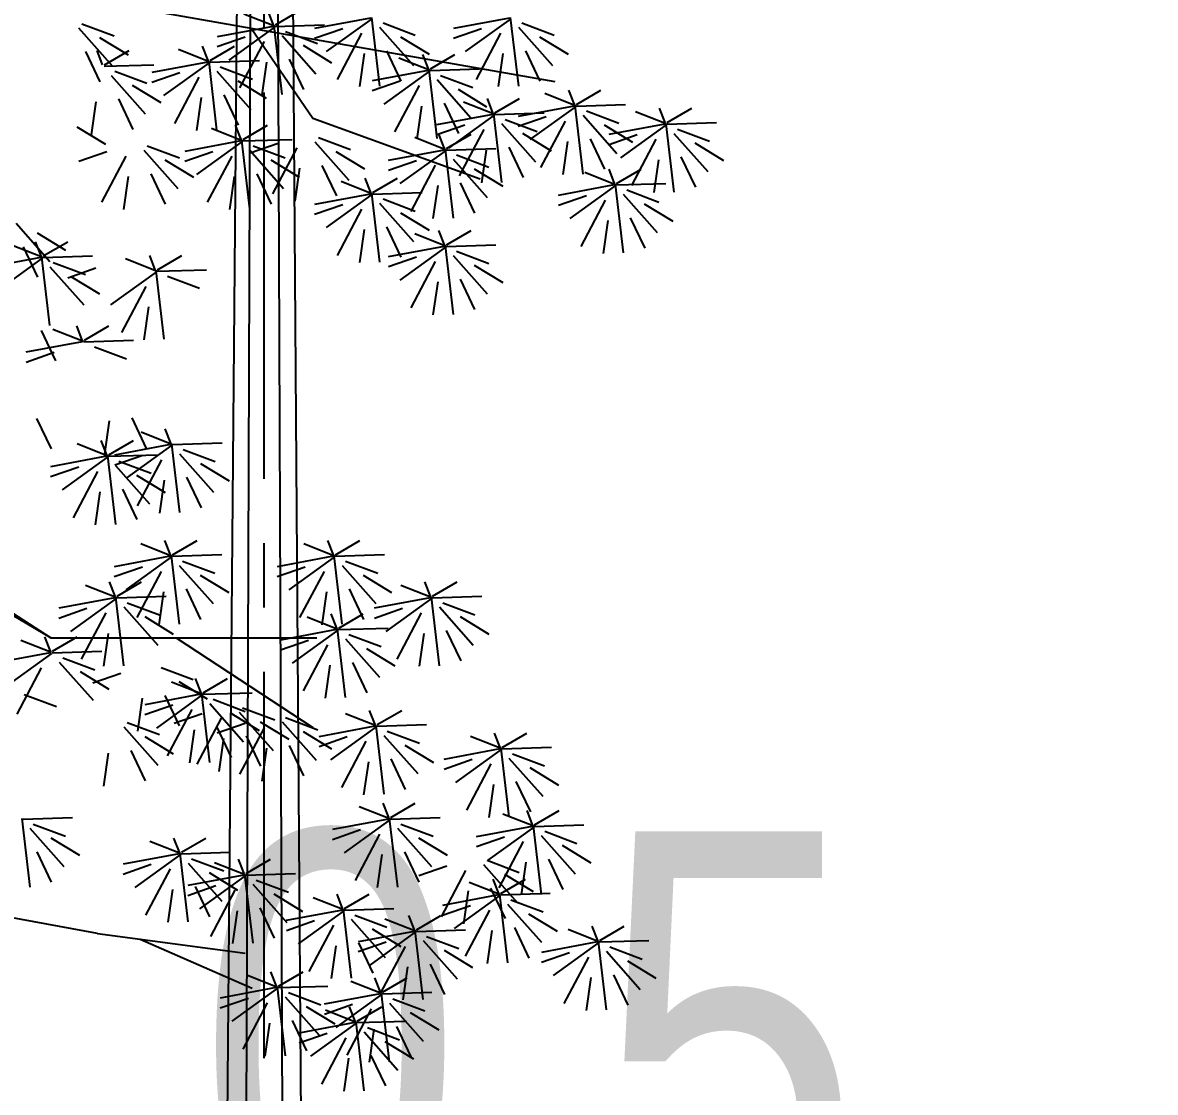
# Model space of a CAD drawing. Header units: metres. Extents: x 563371 to 571261, y 2062953 to 2068466.
# Drawn here: x 569044.029 to 569048.667, y 2065871.081 to 2065875.462 of the extents above; entities that cross this region are included whole.
import ezdxf

# ---------------------------------------------------------------- set-up
doc = ezdxf.new("R2010")
doc.units = ezdxf.units.M
doc.linetypes.add('CENTER2', pattern=[1.125, 0.75, -0.125, 0.125, -0.125])
doc.layers.get('0').update_dxf_attribs({"linetype": 'CONTINUOUS'})
doc.layers.get('DEFPOINTS').update_dxf_attribs({"linetype": 'CONTINUOUS'})
for name, color, linetype in [('1-CAY XANH', 7, 'CONTINUOUS'), ('Den', 7, 'CONTINUOUS'), ('ghichieudai', 7, 'CONTINUOUS'), ('MATCATDUONG', 8, 'CONTINUOUS')]:
    doc.layers.add(name, color=color, linetype=linetype)
doc.styles.add('ktcn', font='VHARIAL.ttf', dxfattribs={"width": 0.8})
doc.dimstyles.new('a', dxfattribs={"dimtxt": 1.75, "dimasz": 0.75, "dimexe": 0.7, "dimexo": 0, "dimgap": 0.75, "dimtad": 1, "dimzin": 0, "dimdsep": 46, "dimtxsty": 'ktcn', "dimblk": 'DOT', "dimcen": 0, "dimazin": 0, "dimtfac": 1, "dimtix": 1, "dimtofl": 0, "dimtmove": 0, "dimatfit": 3, "dimfxl": 1, "dimtolj": 1, "dimtzin": 0, "dimarcsym": 0})

# ---------------------------------------------------------------- blocks, each defined once
blk = doc.blocks.new('den2')
at = {"layer": 'Den', "color": 7}
for p, q in [((-0.451, 52.896), (-0.749, 18.16)), ((0.492, 52.861), (0.738, 18.16))]:
    blk.add_line(p, q, dxfattribs=at)
at = {"layer": 'Den', "color": 8}
for p, q in [((-0.24, 52.868), (-0.359, 18.16)), ((0.227, 52.881), (0.365, 18.16))]:
    blk.add_line(p, q, dxfattribs=at)
at = {"layer": 'Den', "color": 5, "linetype": 'CENTER2', "ltscale": 10}
blk.add_line((-0.004, 52.878), (-0.006, 18.16), dxfattribs=at)
blk = doc.blocks.new('ca')
at = {"layer": '1-CAY XANH', "color": 3}
for p, q in [((-9.155, 39.939), (-17.413, 38.487)), ((-16.757, 38.406), (-16.611, 39.653)), ((-16.614, 39.633), (-15.782, 39.033)), ((-16.59, 39.645), (-15.57, 39.453)), ((-14.229, 38.406), (-14.083, 39.653)), ((-14.086, 39.633), (-13.255, 39.033)), ((-14.062, 39.645), (-13.042, 39.453)), ((-12.329, 39.52), (-12.775, 39.78)), ((-12.311, 39.496), (-11.753, 39.717)), ((-12.292, 39.52), (-12.19, 39.78)), ((-16.815, 39.555), (-17.401, 39.335)), ((-16.753, 39.477), (-17.37, 38.781)), ((-16.082, 39.448), (-15.572, 39.27)), ((-14.288, 39.555), (-14.874, 39.335)), ((-14.225, 39.477), (-14.842, 38.781)), ((-13.555, 39.448), (-13.044, 39.27)), ((-12.322, 39.493), (-13.225, 39.52)), ((-12.512, 39.402), (-13.098, 39.182)), ((-11.891, 39.458), (-13.008, 37.822)), ((-12.454, 38.254), (-12.308, 39.5)), ((-12.311, 39.48), (-11.479, 38.88)), ((-12.287, 39.493), (-11.267, 39.301)), ((-8.809, 39.542), (-9.395, 39.322)), ((-8.747, 39.464), (-9.364, 38.768)), ((-17.135, 39.301), (-17.655, 38.985)), ((-16.426, 39.369), (-15.981, 38.528)), ((-14.607, 39.301), (-15.127, 38.985)), ((-13.898, 39.369), (-13.453, 38.528)), ((-12.45, 39.324), (-13.067, 38.628)), ((-12.123, 39.216), (-11.678, 38.375)), ((-11.779, 39.295), (-11.269, 39.118)), ((-9.128, 39.289), (-9.648, 38.972)), ((-16.881, 39.048), (-17.143, 38.495)), ((-16.47, 38.997), (-16.384, 38.397)), ((-15.15, 38.719), (-15.597, 38.979)), ((-15.114, 38.719), (-15.011, 38.979)), ((-14.353, 39.048), (-14.615, 38.495)), ((-13.943, 38.997), (-13.857, 38.397)), ((-12.832, 39.149), (-13.352, 38.832)), ((-11.141, 38.871), (-11.588, 39.131)), ((-11.123, 38.848), (-10.565, 39.069)), ((-11.105, 38.871), (-11.002, 39.131)), ((-9.222, 38.795), (-9.668, 39.055)), ((-9.185, 38.795), (-9.083, 39.055)), ((-8.875, 39.035), (-9.137, 38.482)), ((-15.132, 38.695), (-14.574, 38.916)), ((-12.578, 38.895), (-12.84, 38.342)), ((-12.167, 38.844), (-12.081, 38.245)), ((-11.134, 38.844), (-12.037, 38.872)), ((-11.266, 37.605), (-11.121, 38.852)), ((-11.123, 38.832), (-10.292, 38.232)), ((-11.099, 38.844), (-10.079, 38.652)), ((-9.215, 38.768), (-10.118, 38.795)), ((-15.144, 38.692), (-16.046, 38.719)), ((-15.334, 38.601), (-15.92, 38.381)), ((-15.275, 37.453), (-15.13, 38.699)), ((-15.132, 38.68), (-14.301, 38.079)), ((-15.108, 38.692), (-14.088, 38.5)), ((-11.325, 38.754), (-11.911, 38.534)), ((-11.263, 38.676), (-11.88, 37.98)), ((-10.935, 38.568), (-10.49, 37.727)), ((-10.592, 38.647), (-10.082, 38.469)), ((-9.405, 38.677), (-9.991, 38.457)), ((-9.343, 38.599), (-9.96, 37.903)), ((-15.653, 38.348), (-16.173, 38.031)), ((-15.272, 38.523), (-15.889, 37.827)), ((-14.944, 38.416), (-14.499, 37.574)), ((-14.601, 38.494), (-14.091, 38.317)), ((-11.644, 38.501), (-12.164, 38.184)), ((-9.725, 38.424), (-10.245, 38.107)), ((-17.807, 38.07), (-18.254, 38.331)), ((-17.789, 38.047), (-17.231, 38.268)), ((-17.771, 38.07), (-17.668, 38.331)), ((-16.326, 37.918), (-16.773, 38.178)), ((-16.289, 37.918), (-16.187, 38.178)), ((-11.39, 38.247), (-11.653, 37.694)), ((-10.98, 38.196), (-10.894, 37.596)), ((-9.471, 38.171), (-9.733, 37.617)), ((-19.462, 37.741), (-19.908, 38.001)), ((-19.444, 37.717), (-18.885, 37.938)), ((-19.425, 37.741), (-19.323, 38.001)), ((-17.801, 38.043), (-18.703, 38.071)), ((-17.991, 37.953), (-18.577, 37.733)), ((-17.932, 36.804), (-17.787, 38.051)), ((-17.789, 38.031), (-16.958, 37.431)), ((-17.765, 38.043), (-16.745, 37.851)), ((-16.308, 37.894), (-15.75, 38.115)), ((-15.4, 38.095), (-15.662, 37.541)), ((-14.989, 38.043), (-14.903, 37.444)), ((-9.06, 38.119), (-8.974, 37.52)), ((-19.455, 37.714), (-20.358, 37.741)), ((-17.929, 37.875), (-18.546, 37.179)), ((-17.601, 37.767), (-17.156, 36.926)), ((-17.258, 37.846), (-16.748, 37.668)), ((-16.319, 37.891), (-17.222, 37.918)), ((-16.51, 37.8), (-17.096, 37.58)), ((-16.451, 36.652), (-16.305, 37.898)), ((-16.308, 37.879), (-15.477, 37.278)), ((-16.284, 37.891), (-15.264, 37.699)), ((-13.008, 37.822), (-16.056, 36.715)), ((-19.645, 37.623), (-20.231, 37.403)), ((-19.583, 37.545), (-20.2, 36.849)), ((-19.587, 36.475), (-19.441, 37.721)), ((-19.444, 37.702), (-18.612, 37.101)), ((-19.419, 37.714), (-18.4, 37.522)), ((-18.31, 37.7), (-18.83, 37.383)), ((-16.829, 37.547), (-17.349, 37.23)), ((-16.447, 37.722), (-17.065, 37.026)), ((-16.12, 37.615), (-15.675, 36.773)), ((-15.444, 37.269), (-15.891, 37.53)), ((-15.777, 37.693), (-15.266, 37.516)), ((-15.407, 37.269), (-15.305, 37.53)), ((-11.741, 37.435), (-12.187, 37.695)), ((-11.723, 37.411), (-11.165, 37.632)), ((-11.704, 37.435), (-11.602, 37.695)), ((-8.716, 37.667), (-9.236, 37.35)), ((-19.965, 37.37), (-20.485, 37.053)), ((-19.255, 37.438), (-18.811, 36.596)), ((-18.912, 37.516), (-18.402, 37.339)), ((-18.057, 37.446), (-18.319, 36.893)), ((-17.646, 37.395), (-17.56, 36.795)), ((-15.426, 37.246), (-14.868, 37.467)), ((-13.112, 37.47), (-13.698, 37.25)), ((-13.05, 37.392), (-13.667, 36.696)), ((-11.734, 37.408), (-12.637, 37.435)), ((-11.925, 37.317), (-12.51, 37.097)), ((-12.379, 37.363), (-11.869, 37.185)), ((-11.866, 36.169), (-11.72, 37.415)), ((-11.723, 37.395), (-10.892, 36.795)), ((-11.699, 37.408), (-10.679, 37.216)), ((-9.996, 37.317), (-10.582, 37.097)), ((-19.711, 37.116), (-19.973, 36.563)), ((-16.575, 37.294), (-16.837, 36.74)), ((-15.437, 37.242), (-16.34, 37.27)), ((-15.628, 37.152), (-16.214, 36.932)), ((-16.165, 37.242), (-16.079, 36.643)), ((-15.569, 36.003), (-15.424, 37.25)), ((-15.426, 37.23), (-14.595, 36.63)), ((-15.402, 37.242), (-14.382, 37.05)), ((-13.431, 37.216), (-13.951, 36.9)), ((-12.722, 37.284), (-12.277, 36.443)), ((-11.862, 37.239), (-12.479, 36.543)), ((-11.535, 37.131), (-11.09, 36.29)), ((-11.192, 37.21), (-10.681, 37.033)), ((-9.934, 37.239), (-10.551, 36.543)), ((-9.607, 37.131), (-9.162, 36.29)), ((-9.264, 37.21), (-8.753, 37.033)), ((-19.3, 37.065), (-19.214, 36.466)), ((-15.566, 37.074), (-16.183, 36.378)), ((-15.238, 36.966), (-14.793, 36.125)), ((-14.895, 37.045), (-14.385, 36.867)), ((-13.177, 36.963), (-13.44, 36.41)), ((-12.767, 36.912), (-12.681, 36.312)), ((-12.244, 37.064), (-12.764, 36.747)), ((-10.316, 37.064), (-10.836, 36.747)), ((-18.54, 36.633), (-18.986, 36.893)), ((-18.522, 36.609), (-17.963, 36.83)), ((-18.503, 36.633), (-18.401, 36.893)), ((-15.947, 36.899), (-16.467, 36.582)), ((-14.104, 36.468), (-14.551, 36.729)), ((-14.067, 36.468), (-13.965, 36.729)), ((-11.99, 36.81), (-12.252, 36.257)), ((-11.579, 36.759), (-11.494, 36.16)), ((-10.062, 36.81), (-10.324, 36.257)), ((-9.651, 36.759), (-9.565, 36.16)), ((-18.533, 36.606), (-19.436, 36.634)), ((-18.723, 36.516), (-19.309, 36.295)), ((-18.665, 35.367), (-18.519, 36.613)), ((-18.522, 36.594), (-17.69, 35.993)), ((-18.497, 36.606), (-17.477, 36.414)), ((-15.693, 36.645), (-15.956, 36.092)), ((-15.283, 36.594), (-15.197, 35.995)), ((-14.086, 36.445), (-13.528, 36.666)), ((-18.661, 36.437), (-19.278, 35.741)), ((-18.333, 36.33), (-17.889, 35.488)), ((-17.99, 36.409), (-17.48, 36.231)), ((-14.097, 36.441), (-15, 36.469)), ((-14.288, 36.351), (-14.874, 36.131)), ((-14.229, 35.202), (-14.083, 36.449)), ((-14.086, 36.429), (-13.255, 35.829)), ((-14.062, 36.441), (-13.042, 36.25)), ((-19.042, 36.262), (-19.563, 35.945)), ((-14.607, 36.098), (-15.127, 35.781)), ((-14.225, 36.273), (-14.842, 35.577)), ((-13.898, 36.165), (-13.453, 35.324)), ((-13.555, 36.244), (-13.044, 36.066)), ((-18.789, 36.009), (-19.051, 35.455)), ((-18.378, 35.957), (-18.292, 35.358)), ((-7.609, 35.908), (-8.226, 35.213)), ((-15.444, 35.515), (-15.891, 35.775)), ((-15.426, 35.491), (-14.868, 35.713)), ((-15.407, 35.515), (-15.305, 35.775)), ((-14.353, 35.844), (-14.615, 35.291)), ((-13.943, 35.793), (-13.857, 35.194)), ((-7.991, 35.733), (-8.511, 35.417)), ((-15.437, 35.488), (-16.34, 35.516)), ((-15.569, 34.249), (-15.424, 35.495)), ((-15.426, 35.476), (-14.595, 34.875)), ((-15.402, 35.488), (-14.382, 35.296)), ((-8.102, 35.313), (-8.549, 35.573)), ((-8.084, 35.289), (-7.526, 35.511)), ((-8.065, 35.313), (-7.963, 35.573)), ((-7.737, 35.48), (-7.999, 34.927)), ((-15.628, 35.398), (-16.214, 35.177)), ((-15.566, 35.319), (-16.183, 34.623)), ((-14.895, 35.291), (-14.385, 35.113)), ((-10.181, 35.062), (-10.627, 35.322)), ((-10.163, 35.038), (-9.604, 35.26)), ((-10.144, 35.062), (-10.042, 35.322)), ((-8.095, 35.286), (-8.998, 35.314)), ((-8.227, 34.047), (-8.081, 35.293)), ((-8.084, 35.274), (-7.253, 34.673)), ((-8.06, 35.286), (-7.04, 35.094)), ((-15.947, 35.144), (-16.467, 34.827)), ((-15.238, 35.212), (-14.793, 34.37)), ((-10.174, 35.035), (-11.077, 35.063)), ((-9.064, 35.089), (-8.554, 34.911)), ((-8.286, 35.196), (-8.872, 34.975)), ((-8.224, 35.117), (-8.841, 34.421)), ((-15.693, 34.891), (-15.956, 34.337)), ((-15.283, 34.839), (-15.197, 34.24)), ((-10.364, 34.945), (-10.95, 34.725)), ((-10.306, 33.796), (-10.16, 35.043)), ((-10.163, 35.023), (-9.331, 34.423)), ((-8.605, 34.942), (-9.125, 34.626)), ((-9.974, 34.759), (-9.53, 33.918)), ((-10.019, 34.387), (-9.933, 33.787)), ((-8.852, 33.778), (-9.299, 34.038)), ((-8.815, 33.778), (-8.713, 34.038)), ((-8.834, 33.754), (-8.276, 33.976)), ((-8.067, 33.955), (-8.329, 33.401)), ((-8.845, 33.751), (-9.748, 33.779)), ((-9.036, 33.661), (-9.622, 33.441)), ((-8.81, 33.751), (-7.79, 33.559)), ((-8.303, 33.554), (-7.792, 33.376)), ((-10.428, 31.907), (-10.326, 32.167)), ((-9.715, 32.363), (-9.978, 31.809)), ((-9.305, 32.311), (-9.219, 31.712)), ((-7.984, 32.353), (-8.246, 31.8)), ((-10.447, 31.883), (-9.889, 32.104)), ((-9.299, 31.693), (-9.745, 31.953)), ((-9.262, 31.693), (-9.16, 31.953)), ((-10.458, 31.88), (-11.361, 31.908)), ((-10.649, 31.789), (-11.235, 31.569)), ((-10.59, 30.641), (-10.444, 31.887)), ((-10.447, 31.868), (-9.616, 31.267)), ((-10.423, 31.88), (-9.403, 31.688)), ((-9.281, 31.669), (-8.723, 31.891)), ((-10.587, 31.711), (-11.204, 31.015)), ((-10.259, 31.604), (-9.814, 30.762)), ((-9.292, 31.666), (-10.195, 31.694)), ((-9.482, 31.576), (-10.068, 31.356)), ((-9.916, 31.682), (-9.405, 31.505)), ((-9.424, 30.427), (-9.278, 31.673)), ((-9.281, 31.654), (-8.45, 31.053)), ((-9.257, 31.666), (-8.237, 31.474)), ((-10.968, 31.536), (-11.488, 31.219)), ((-9.42, 31.497), (-10.037, 30.802)), ((-9.093, 31.39), (-8.648, 30.548)), ((-8.749, 31.469), (-8.239, 31.291)), ((-10.714, 31.283), (-10.976, 30.729)), ((-9.802, 31.322), (-10.322, 31.006)), ((-10.304, 31.231), (-10.218, 30.632)), ((-9.548, 31.069), (-9.81, 30.515)), ((-9.137, 31.018), (-9.051, 30.418)), ((-13.421, 29.874), (-13.868, 30.134)), ((-13.384, 29.874), (-13.282, 30.134)), ((-10.457, 29.874), (-10.903, 30.134)), ((-10.42, 29.874), (-10.318, 30.134)), ((-13.403, 29.85), (-12.845, 30.072)), ((-10.439, 29.85), (-9.881, 30.072)), ((-13.414, 29.847), (-14.317, 29.875)), ((-13.605, 29.757), (-14.191, 29.537)), ((-13.546, 28.608), (-13.4, 29.855)), ((-13.403, 29.835), (-12.572, 29.235)), ((-13.379, 29.847), (-12.359, 29.655)), ((-10.45, 29.847), (-11.353, 29.875)), ((-10.641, 29.757), (-11.226, 29.537)), ((-10.582, 28.608), (-10.436, 29.855)), ((-10.439, 29.835), (-9.608, 29.235)), ((-10.415, 29.847), (-9.395, 29.655)), ((-13.924, 29.503), (-14.444, 29.187)), ((-13.543, 29.679), (-14.16, 28.983)), ((-13.215, 29.571), (-12.77, 28.73)), ((-12.872, 29.65), (-12.361, 29.472)), ((-10.96, 29.503), (-11.48, 29.187)), ((-10.578, 29.679), (-11.195, 28.983)), ((-10.251, 29.571), (-9.806, 28.73)), ((-9.908, 29.65), (-9.397, 29.472)), ((-15.191, 29.117), (-15.638, 29.378)), ((-15.173, 29.094), (-14.615, 29.315)), ((-15.155, 29.117), (-15.052, 29.378)), ((-9.448, 29.117), (-9.895, 29.378)), ((-9.43, 29.094), (-8.872, 29.315)), ((-9.411, 29.117), (-9.309, 29.378)), ((-15.184, 29.09), (-16.087, 29.118)), ((-15.316, 27.851), (-15.171, 29.098)), ((-15.173, 29.078), (-14.342, 28.478)), ((-15.149, 29.09), (-14.129, 28.898)), ((-13.67, 29.25), (-13.932, 28.697)), ((-13.26, 29.199), (-13.174, 28.599)), ((-10.706, 29.25), (-10.968, 28.697)), ((-9.441, 29.09), (-10.344, 29.118)), ((-10.295, 29.199), (-10.21, 28.599)), ((-9.573, 27.851), (-9.427, 29.098)), ((-9.43, 29.078), (-8.599, 28.478)), ((-9.406, 29.09), (-8.386, 28.898)), ((-15.375, 29), (-15.961, 28.78)), ((-15.313, 28.922), (-15.93, 28.226)), ((-14.642, 28.893), (-14.132, 28.715)), ((-9.632, 29), (-10.218, 28.78)), ((-9.57, 28.922), (-10.187, 28.226)), ((-8.899, 28.893), (-8.389, 28.715)), ((-15.694, 28.747), (-16.214, 28.43)), ((-14.985, 28.814), (-14.54, 27.973)), ((-13.483, 28.539), (-13.929, 28.799)), ((-13.465, 28.515), (-12.907, 28.736)), ((-13.446, 28.539), (-13.344, 28.799)), ((-9.951, 28.747), (-10.471, 28.43)), ((-9.242, 28.814), (-8.797, 27.973)), ((-15.44, 28.493), (-15.703, 27.94)), ((-13.476, 28.511), (-14.379, 28.539)), ((-13.608, 27.272), (-13.462, 28.519)), ((-13.465, 28.499), (-12.633, 27.899)), ((-13.441, 28.511), (-12.421, 28.32)), ((-15.03, 28.442), (-14.944, 27.842)), ((-13.666, 28.421), (-14.252, 28.201)), ((-13.604, 28.343), (-14.221, 27.647)), ((-12.933, 28.314), (-12.423, 28.136)), ((-9.287, 28.442), (-9.201, 27.842)), ((-8.275, 28.116), (-8.721, 28.376)), ((-8.257, 28.092), (-7.699, 28.313)), ((-8.238, 28.116), (-8.136, 28.376)), ((-13.986, 28.168), (-14.506, 27.851)), ((-13.277, 28.235), (-12.832, 27.394)), ((-8.268, 28.089), (-9.171, 28.116)), ((-8.257, 28.077), (-7.426, 27.476)), ((-8.233, 28.089), (-7.213, 27.897)), ((-13.732, 27.914), (-13.994, 27.361)), ((-13.321, 27.863), (-13.235, 27.264)), ((-8.459, 27.998), (-9.044, 27.778)), ((-8.396, 27.92), (-9.013, 27.224)), ((-10.249, 27.82), (-10.835, 27.6)), ((-9.516, 27.713), (-9.006, 27.535)), ((-8.778, 27.745), (-9.298, 27.428)), ((-8.069, 27.812), (-7.624, 26.971)), ((-11.013, 27.359), (-11.459, 27.619)), ((-10.569, 27.567), (-11.089, 27.25)), ((-10.995, 27.335), (-10.436, 27.556)), ((-10.976, 27.359), (-10.874, 27.619)), ((-11.006, 27.332), (-11.909, 27.36)), ((-11.196, 27.242), (-11.782, 27.021)), ((-11.138, 26.093), (-10.992, 27.339)), ((-10.995, 27.32), (-10.163, 26.719)), ((-10.971, 27.332), (-9.951, 27.14)), ((-10.315, 27.313), (-10.577, 26.76)), ((-9.904, 27.262), (-9.818, 26.663)), ((-7.759, 27.331), (-8.345, 27.11)), ((-14.183, 26.78), (-14.629, 27.04)), ((-14.146, 26.78), (-14.044, 27.04)), ((-11.731, 27.086), (-12.317, 26.866)), ((-11.669, 27.007), (-12.286, 26.311)), ((-11.134, 27.163), (-11.751, 26.467)), ((-10.806, 27.056), (-10.362, 26.214)), ((-10.463, 27.135), (-9.953, 26.957)), ((-14.165, 26.756), (-13.607, 26.978)), ((-12.514, 26.908), (-13.1, 26.687)), ((-12.452, 26.829), (-13.069, 26.133)), ((-12.051, 26.832), (-12.571, 26.516)), ((-11.516, 26.988), (-12.036, 26.671)), ((-11.781, 26.801), (-11.27, 26.623)), ((-11.342, 26.9), (-10.897, 26.058)), ((-10.999, 26.979), (-10.488, 26.801)), ((-9.632, 26.819), (-10.218, 26.598)), ((-16.458, 26.367), (-16.905, 26.628)), ((-16.422, 26.367), (-16.32, 26.628)), ((-14.176, 26.753), (-15.079, 26.781)), ((-14.366, 26.663), (-14.952, 26.443)), ((-14.308, 25.514), (-14.162, 26.76)), ((-14.165, 26.741), (-13.333, 26.14)), ((-14.141, 26.753), (-13.121, 26.561)), ((-12.833, 26.654), (-13.353, 26.338)), ((-12.124, 26.722), (-11.679, 25.88)), ((-11.262, 26.735), (-11.524, 26.181)), ((-10.851, 26.683), (-10.765, 26.084)), ((-9.57, 26.74), (-10.187, 26.044)), ((-16.44, 26.344), (-15.882, 26.565)), ((-14.686, 26.409), (-15.206, 26.093)), ((-14.304, 26.584), (-14.921, 25.888)), ((-13.976, 26.477), (-13.532, 25.635)), ((-13.633, 26.556), (-13.123, 26.378)), ((-12.579, 26.401), (-12.841, 25.847)), ((-11.797, 26.579), (-12.059, 26.025)), ((-11.386, 26.528), (-11.3, 25.928)), ((-9.951, 26.565), (-10.471, 26.248)), ((-16.452, 26.34), (-17.354, 26.368)), ((-16.642, 26.25), (-17.228, 26.03)), ((-16.583, 25.101), (-16.438, 26.348)), ((-16.44, 26.328), (-15.609, 25.728)), ((-16.416, 26.34), (-15.396, 26.148)), ((-12.169, 26.349), (-12.083, 25.75)), ((-9.697, 26.312), (-9.96, 25.758)), ((-9.287, 26.26), (-9.201, 25.661)), ((-16.961, 25.997), (-17.481, 25.68)), ((-16.58, 26.172), (-17.197, 25.476)), ((-16.252, 26.064), (-15.807, 25.223)), ((-15.909, 26.143), (-15.399, 25.965)), ((-14.432, 26.156), (-14.694, 25.602)), ((-14.021, 26.105), (-13.935, 25.505)), ((-16.708, 25.743), (-16.97, 25.19)), ((-16.297, 25.692), (-16.211, 25.092)), ((-17.048, 24.955), (-17.494, 25.215)), ((-17.03, 24.931), (-16.471, 25.152)), ((-17.011, 24.955), (-16.909, 25.215)), ((-14.43, 25.088), (-14.876, 25.349)), ((-14.412, 25.065), (-13.854, 25.286)), ((-14.393, 25.088), (-14.291, 25.349)), ((-17.041, 24.928), (-17.944, 24.956)), ((-14.423, 25.061), (-15.326, 25.089)), ((-14.613, 24.971), (-15.199, 24.751)), ((-14.555, 23.822), (-14.409, 25.069)), ((-14.412, 25.049), (-13.58, 24.449)), ((-14.388, 25.061), (-13.368, 24.869)), ((-7.733, 25.061), (-8.636, 25.089)), ((-7.923, 24.971), (-8.509, 24.751)), ((-7.865, 23.822), (-7.719, 25.069)), ((-17.231, 24.838), (-17.817, 24.617)), ((-17.169, 24.759), (-17.786, 24.063)), ((-17.173, 23.689), (-17.027, 24.935)), ((-17.03, 24.916), (-16.198, 24.315)), ((-17.005, 24.928), (-15.985, 24.736)), ((-14.551, 24.893), (-15.168, 24.197)), ((-14.223, 24.785), (-13.779, 23.944)), ((-13.88, 24.864), (-13.37, 24.686)), ((-7.861, 24.893), (-8.478, 24.197)), ((-17.55, 24.584), (-18.071, 24.267)), ((-16.841, 24.652), (-16.397, 23.81)), ((-16.498, 24.731), (-15.988, 24.553)), ((-14.933, 24.718), (-15.453, 24.401)), ((-10.619, 24.456), (-11.065, 24.716)), ((-10.601, 24.433), (-10.043, 24.654)), ((-10.582, 24.456), (-10.48, 24.716)), ((-8.243, 24.718), (-8.763, 24.401)), ((-17.297, 24.331), (-17.559, 23.777)), ((-14.679, 24.464), (-14.941, 23.911)), ((-14.268, 24.413), (-14.182, 23.813)), ((-11.797, 24.068), (-12.243, 24.329)), ((-11.76, 24.068), (-11.658, 24.329)), ((-10.612, 24.429), (-11.515, 24.457)), ((-10.802, 24.339), (-11.388, 24.119)), ((-10.744, 23.19), (-10.598, 24.437)), ((-10.601, 24.417), (-9.769, 23.817)), ((-10.577, 24.429), (-9.557, 24.237)), ((-7.989, 24.464), (-8.251, 23.911)), ((-16.886, 24.279), (-16.8, 23.68)), ((-16.181, 24.311), (-16.767, 24.091)), ((-16.119, 24.233), (-16.736, 23.537)), ((-15.791, 24.125), (-15.346, 23.284)), ((-15.448, 24.204), (-14.938, 24.026)), ((-11.779, 24.045), (-11.221, 24.266)), ((-10.74, 24.261), (-11.357, 23.565)), ((-10.413, 24.153), (-9.968, 23.312)), ((-10.069, 24.232), (-9.559, 24.054)), ((-16.5, 24.058), (-17.02, 23.741)), ((-16.433, 23.708), (-16.879, 23.969)), ((-16.396, 23.708), (-16.294, 23.969)), ((-11.79, 24.041), (-12.693, 24.069)), ((-11.981, 23.951), (-12.566, 23.731)), ((-11.922, 22.802), (-11.776, 24.049)), ((-11.779, 24.029), (-10.948, 23.429)), ((-11.755, 24.041), (-10.735, 23.85)), ((-11.122, 24.086), (-11.642, 23.769)), ((-16.426, 23.681), (-17.329, 23.709)), ((-16.247, 23.804), (-16.509, 23.251)), ((-16.415, 23.685), (-15.857, 23.906)), ((-15.836, 23.753), (-15.75, 23.154)), ((-11.918, 23.873), (-12.535, 23.177)), ((-11.591, 23.765), (-11.146, 22.924)), ((-11.248, 23.844), (-10.737, 23.666)), ((-10.868, 23.832), (-11.13, 23.279)), ((-10.457, 23.781), (-10.371, 23.181)), ((-16.616, 23.591), (-17.202, 23.371)), ((-16.554, 23.513), (-17.171, 22.817)), ((-16.558, 22.442), (-16.412, 23.689)), ((-16.415, 23.669), (-15.583, 23.069)), ((-16.391, 23.681), (-15.371, 23.49)), ((-13.59, 23.431), (-14.036, 23.692)), ((-13.572, 23.408), (-13.014, 23.629)), ((-13.553, 23.431), (-13.451, 23.692)), ((-12.3, 23.698), (-12.82, 23.381)), ((-16.936, 23.338), (-17.456, 23.021)), ((-16.227, 23.405), (-15.782, 22.564)), ((-15.883, 23.484), (-15.373, 23.306)), ((-14.896, 23.044), (-15.343, 23.304)), ((-14.859, 23.044), (-14.757, 23.304)), ((-13.583, 23.404), (-14.486, 23.432)), ((-13.773, 23.314), (-14.359, 23.094)), ((-13.715, 22.165), (-13.569, 23.412)), ((-13.572, 23.392), (-12.741, 22.792)), ((-13.548, 23.404), (-12.528, 23.213)), ((-12.046, 23.444), (-12.308, 22.891)), ((-11.635, 23.393), (-11.55, 22.794)), ((-18.232, 22.851), (-18.679, 23.111)), ((-18.195, 22.851), (-18.093, 23.111)), ((-14.878, 23.02), (-14.32, 23.241)), ((-13.711, 23.236), (-14.328, 22.54)), ((-13.384, 23.128), (-12.939, 22.287)), ((-13.04, 23.207), (-12.53, 23.029)), ((-18.214, 22.827), (-17.656, 23.048)), ((-16.682, 23.084), (-16.944, 22.531)), ((-16.271, 23.033), (-16.185, 22.434)), ((-14.889, 23.017), (-15.792, 23.044)), ((-15.08, 22.926), (-15.666, 22.706)), ((-15.021, 21.778), (-14.875, 23.024)), ((-14.878, 23.005), (-14.047, 22.404)), ((-14.854, 23.017), (-13.834, 22.825)), ((-14.093, 23.061), (-14.613, 22.744)), ((-18.225, 22.824), (-19.128, 22.852)), ((-18.416, 22.733), (-19.002, 22.513)), ((-18.357, 21.585), (-18.211, 22.831)), ((-18.214, 22.812), (-17.383, 22.211)), ((-18.19, 22.824), (-17.17, 22.632)), ((-15.018, 22.848), (-15.635, 22.152)), ((-14.69, 22.741), (-14.245, 21.899)), ((-14.347, 22.819), (-13.836, 22.642)), ((-13.839, 22.807), (-14.101, 22.254)), ((-13.428, 22.756), (-13.342, 22.157)), ((-9.871, 22.873), (-11.909, 21.981)), ((-18.735, 22.48), (-19.255, 22.163)), ((-18.354, 22.655), (-18.971, 21.959)), ((-18.026, 22.548), (-17.581, 21.706)), ((-17.683, 22.626), (-17.172, 22.449)), ((-15.399, 22.673), (-15.919, 22.356)), ((-15.145, 22.42), (-15.407, 21.866)), ((-14.735, 22.368), (-14.649, 21.769)), ((-12.386, 22.019), (-12.833, 22.279)), ((-12.349, 22.019), (-12.247, 22.279)), ((-18.481, 22.227), (-18.744, 21.673)), ((-18.071, 22.175), (-17.985, 21.576)), ((-14.281, 21.908), (-14.728, 22.168)), ((-14.263, 21.884), (-13.705, 22.106)), ((-14.245, 21.908), (-14.142, 22.168)), ((-12.368, 21.995), (-11.81, 22.217)), ((-14.275, 21.881), (-15.177, 21.909)), ((-14.406, 20.642), (-14.261, 21.888)), ((-14.263, 21.869), (-13.432, 21.268)), ((-14.239, 21.881), (-13.219, 21.689)), ((-12.379, 21.992), (-13.282, 22.02)), ((-12.57, 21.902), (-13.156, 21.681)), ((-12.511, 20.753), (-12.365, 21.999)), ((-12.368, 21.98), (-11.537, 21.379)), ((-12.344, 21.992), (-11.324, 21.8)), ((-14.465, 21.791), (-15.051, 21.571)), ((-14.403, 21.712), (-15.02, 21.017)), ((-13.732, 21.684), (-13.222, 21.506)), ((-12.889, 21.648), (-13.409, 21.331)), ((-12.508, 21.823), (-13.125, 21.127)), ((-12.18, 21.716), (-11.735, 20.874)), ((-11.837, 21.795), (-11.326, 21.617)), ((-14.784, 21.537), (-15.304, 21.221)), ((-13.82, 21.382), (-14.267, 21.642)), ((-14.075, 21.605), (-13.63, 20.764)), ((-13.802, 21.358), (-13.244, 21.579)), ((-13.784, 21.382), (-13.681, 21.642)), ((-14.531, 21.284), (-14.793, 20.731)), ((-13.813, 21.355), (-14.716, 21.383)), ((-14.004, 21.265), (-14.59, 21.044)), ((-13.945, 20.116), (-13.8, 21.362)), ((-13.802, 21.343), (-12.971, 20.742)), ((-13.778, 21.355), (-12.758, 21.163)), ((-12.635, 21.395), (-12.897, 20.841)), ((-12.225, 21.343), (-12.139, 20.744)), ((-13.942, 21.186), (-14.559, 20.49)), ((-14.12, 21.233), (-14.034, 20.633)), ((-13.614, 21.079), (-13.169, 20.237)), ((-13.271, 21.158), (-12.761, 20.98)), ((-14.323, 21.011), (-14.843, 20.694)), ((-14.069, 20.758), (-14.332, 20.204)), ((-13.659, 20.706), (-13.573, 20.107))]:
    blk.add_line(p, q, dxfattribs=at)
at = {"layer": '1-CAY XANH', "color": 17}
for p, q in [((-0.601, 33.28), (-8.244, 28.361)), ((-8.244, 28.361), (-0.61, 32.847)), ((-8.244, 28.361), (-13.085, 28.361)), ((-10.524, 28.361), (-13.008, 26.727)), ((-9.091, 22.978), (-6.248, 23.504)), ((-9.091, 22.978), (-11.781, 22.618))]:
    blk.add_line(p, q, dxfattribs=at)
blk = doc.blocks.new('_Dot')
at = {"color": 0, "linetype": 'ByBlock', "lineweight": -2}
blk.add_line((-0.5, 0), (-1, 0), dxfattribs=at)
at = {"color": 0, "linetype": 'ByBlock', "const_width": 0.5}
blk.add_lwpolyline([(-0.25, 0, 1), (0.25, 0, 1)], format="xyb", close=True, dxfattribs=at)
blk = doc.blocks.new('*D120')
at = {"layer": 'DEFPOINTS', "color": 0, "linetype": 'Continuous'}
for p in [(569045.1035, 2065870.0972, 0), (569047.1035, 2065870.0972, 0), (569047.1035, 2065869.6183)]:
    blk.add_point(p, dxfattribs=at)
at = {"layer": 'MATCATDUONG', "color": 0, "linetype": 'Continuous', "lineweight": -2}
for p, q in [((569045.1035, 2065870.0972), (569045.1035, 2065868.9183)), ((569047.1035, 2065870.0972), (569047.1035, 2065868.9183)), ((569044.3535, 2065869.6183), (569043.6035, 2065869.6183)), ((569047.8535, 2065869.6183), (569048.6035, 2065869.6183))]:
    blk.add_line(p, q, dxfattribs=at)
at = {"layer": 'MATCATDUONG', "color": 0, "linetype": 'Continuous', "lineweight": -2, "xscale": 0.75, "yscale": 0.75, "zscale": 0.75}
blk.add_blockref('_Dot', (569045.1035, 2065869.6183), dxfattribs=at)
at = {"layer": 'MATCATDUONG', "color": 0, "linetype": 'Continuous', "lineweight": -2, "xscale": 0.75, "yscale": 0.75, "zscale": 0.75, "rotation": 180}
blk.add_blockref('_Dot', (569047.1035, 2065869.6183), dxfattribs=at)
at = {"layer": 'MATCATDUONG', "color": 0, "linetype": 'Continuous', "insert": (569046.1035, 2065871.2618), "char_height": 1.75, "attachment_point": 5, "style": 'ktcn'}
blk.add_mtext('\\A1;0.5', dxfattribs=at)

msp = doc.modelspace()

# ---------------------------------------------------------------- wipeouts: each hides what was drawn before it
msp.add_wipeout([(568538.5548, 2065837.1158), (569134.3908, 2065836.3611), (569086.2233, 2065956.1498), (568779.0042, 2065956.6832), (568600.6017, 2065960.3155)]).dxf.layer = 'ghichieudai'

# ---------------------------------------------------------------- next in the draw order: block references
at = {"layer": 'Den', "color": 3, "linetype": 'Continuous', "extrusion": (3.31378e-12, 1.1371e-08, 1), "xscale": 0.2109375, "yscale": 0.2109375, "zscale": 0.2109375000000001}
msp.add_blockref('den2', (569045.0176, 2065866.3954, 0.0235), dxfattribs=at)
at = {"layer": 'MATCATDUONG', "color": 3, "linetype": 'Continuous', "extrusion": (3.31378e-12, 1.1371e-08, 1), "xscale": -0.2249999999767169, "yscale": 0.2250000000931324, "zscale": 0.2250000000000004}
msp.add_blockref('ca', (569042.2895, 2065866.5613, 0.0235), dxfattribs=at)

# ---------------------------------------------------------------- next in the draw order: dimensions: what is measured, and where the dimension line sits
at = {"layer": 'MATCATDUONG', "color": 7, "linetype": 'Continuous'}
dim = msp.add_linear_dim(base=(569047.1035, 2065869.6183, 0), p1=(569045.1035, 2065870.0972, 0), p2=(569047.1035, 2065870.0972, 0), dimstyle='a', override={"dimdec": 1, "dimlfac": 0.25}, dxfattribs=at)
dim.commit()
dim.dimension.update_dxf_attribs({"geometry": '*D120', "text_midpoint": (569046.1035, 2065871.2618, 0)})

doc.saveas('drawing.dxf')
